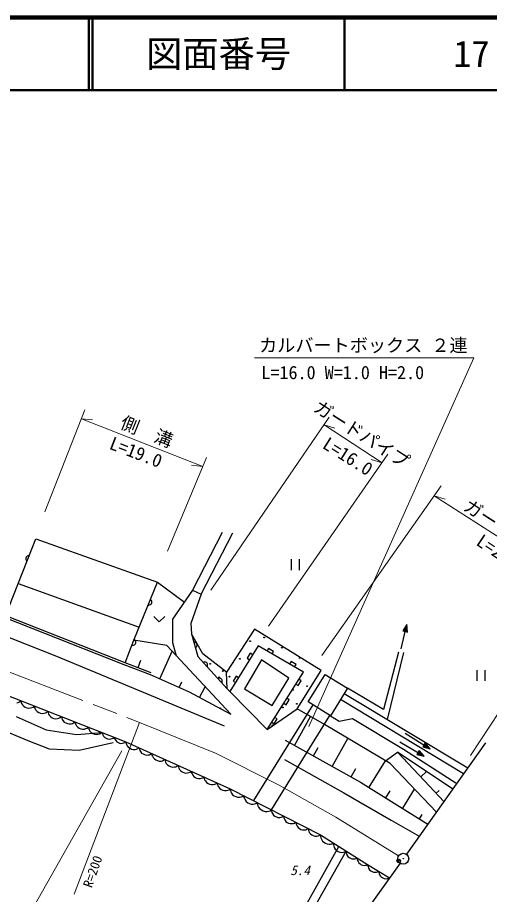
# Model space of a CAD drawing. Units: millimetres, scale not verified. Extents: x 40000 to 680000, y 20000 to 380000.
# Drawn here: x 498897 to 563975, y 259182 to 380000 of the extents above; entities that cross this region are included whole.
import ezdxf
from ezdxf.enums import TextEntityAlignment as Align

# ---------------------------------------------------------------- set-up
doc = ezdxf.new("R2010")
doc.units = ezdxf.units.MM
doc.header["$LTSCALE"] = 1000
doc.header["$PDMODE"] = 32
doc.header["$PDSIZE"] = 500
doc.linetypes.add('CHAIN', pattern=[18.5, 12, -1.5, 3.5, -1.5])
for name, color, linetype, lineweight in [('M-BGD', 7, 'Continuous', 25), ('M-BMK', 2, 'CHAIN', 13), ('M-BMK-OTRS', 5, 'Continuous', 25), ('M-BMK-SRVR', 3, 'Continuous', 25), ('M-STR-HTXT', 7, 'Continuous', 13), ('M-STR-STRC', 7, 'Continuous', 25), ('M-TTL', 2, 'Continuous', 140), ('M-TTL-LINE', 7, 'Continuous', 50)]:
    doc.layers.add(name, color=color, linetype=linetype, lineweight=lineweight)
doc.layers.add('M-OTRS', color=6, linetype='Continuous')
doc.layers.add('M-TTL-TXT', color=7, linetype='Continuous')
doc.styles.add('ＭＳ ゴシック', font='')
doc.styles.get('ＭＳ ゴシック').set_extended_font_data('MS Gothic')

msp = doc.modelspace()

# ---------------------------------------------------------------- linework, layer by layer
at = {"layer": 'M-BGD'}
for p, q in [((497130, 297334), (501444, 308166)), ((501444, 308166), (518177, 302204)), ((527112, 309071), (523047, 301095)), ((524198, 300558), (528569, 308994)), ((500143, 305719), (500077, 305642)), ((500217, 305776), (500143, 305719)), ((500321, 305821), (500217, 305776)), ((500413, 305836), (500321, 305821)), ((500514, 305830), (500413, 305836)), ((500030, 305523), (500024, 305422)), ((500024, 305422), (500039, 305330)), ((500077, 305642), (500030, 305523)), ((500039, 305330), (500084, 305226)), ((500084, 305226), (500140, 305152)), ((500140, 305152), (500218, 305087)), ((536617, 305377), (536617, 303877)), ((537757, 303877), (537757, 305377)), ((514957, 294228), (518177, 302204)), ((518177, 302204), (521924, 299472)), ((498998, 302023), (515682, 296024)), ((523047, 301095), (520287, 297107)), ((523047, 301095), (524198, 300558)), ((517297, 299736), (517220, 299801)), ((517354, 299662), (517297, 299736)), ((517399, 299558), (517354, 299662)), ((524198, 300558), (522817, 296494)), ((516924, 299058), (517025, 299052)), ((517025, 299052), (517117, 299067)), ((517117, 299067), (517221, 299112)), ((517221, 299112), (517295, 299168)), ((517295, 299168), (517361, 299246)), ((517361, 299246), (517408, 299365)), ((517414, 299466), (517399, 299558)), ((517408, 299365), (517414, 299466)), ((497130, 297334), (513576, 290854)), ((497240, 297613), (513685, 291134)), ((517695, 297475), (518445, 296755)), ((518445, 296755), (519195, 297475)), ((520287, 297107), (520287, 293886)), ((522817, 296494), (522894, 295113)), ((551794, 293010), (552591, 296385)), ((552591, 296385), (552050, 295485)), ((552564, 296268), (552117, 295510)), ((552536, 296151), (552185, 295535)), ((552508, 296034), (552252, 295561)), ((552525, 295496), (552508, 296034)), ((552574, 295443), (552536, 296151)), ((552623, 295391), (552564, 296268)), ((552673, 295338), (552591, 296385)), ((522894, 295113), (523738, 291969)), ((524428, 292352), (522894, 295113)), ((531560, 295727), (527725, 289822)), ((540763, 290052), (531560, 295727)), ((552050, 295485), (552673, 295338)), ((552117, 295510), (552623, 295391)), ((552185, 295535), (552574, 295443)), ((552252, 295561), (552525, 295496)), ((552481, 295918), (552320, 295586)), ((552320, 295586), (552476, 295549)), ((552444, 295762), (552388, 295611)), ((552388, 295611), (552427, 295602)), ((552427, 295602), (552444, 295762)), ((552476, 295549), (552481, 295918)), ((513756, 291106), (514957, 294228)), ((519481, 293461), (514957, 294228)), ((515087, 294187), (515009, 294252)), ((515010, 293563), (515085, 293620)), ((515085, 293620), (515150, 293697)), ((515143, 294113), (515087, 294187)), ((515188, 294009), (515143, 294113)), ((515150, 293697), (515197, 293816)), ((515203, 293917), (515188, 294009)), ((515197, 293816), (515203, 293917)), ((520287, 293886), (520773, 292080)), ((523313, 293921), (523212, 293927)), ((523403, 293896), (523313, 293921)), ((523501, 293839), (523403, 293896)), ((523568, 293774), (523501, 293839)), ((523624, 293690), (523568, 293774)), ((523657, 293566), (523624, 293690)), ((514713, 293509), (514814, 293503)), ((514814, 293503), (514906, 293518)), ((514906, 293518), (515010, 293563)), ((518523, 288879), (520208, 292684)), ((528300, 284029), (519481, 293461)), ((523419, 293155), (523504, 293210)), ((523504, 293210), (523569, 293278)), ((523569, 293278), (523625, 293376)), ((523625, 293376), (523651, 293465)), ((523651, 293465), (523657, 293566)), ((532097, 293426), (528183, 287134)), ((530990, 292404), (530567, 291725)), ((531330, 292193), (530990, 292404)), ((538309, 289822), (532097, 293426)), ((533504, 293072), (533304, 292726)), ((534196, 292670), (533504, 293072)), ((533996, 292324), (534196, 292670)), ((551425, 292581), (549340, 284667)), ((549916, 283277), (552162, 292520)), ((515522, 290430), (515921, 291473)), ((523738, 291969), (527802, 287521)), ((527725, 289822), (524428, 292352)), ((524576, 291193), (524484, 291152)), ((524668, 291212), (524576, 291193)), ((524781, 291207), (524668, 291212)), ((524870, 291180), (524781, 291207)), ((524959, 291131), (524870, 291180)), ((532557, 291509), (530179, 287521)), ((530567, 291725), (530907, 291513)), ((536315, 288978), (532557, 291509)), ((536610, 291269), (536410, 290923)), ((537302, 290868), (536610, 291269)), ((513576, 290854), (517180, 289474)), ((513685, 291134), (517288, 289754)), ((525045, 291036), (524959, 291131)), ((525024, 290562), (525073, 290650)), ((525086, 290944), (525045, 291036)), ((525073, 290650), (525100, 290739)), ((525105, 290852), (525086, 290944)), ((525100, 290739), (525105, 290852)), ((537102, 290522), (537302, 290868)), ((537465, 284760), (540763, 290052)), ((562230, 290099), (562230, 288599)), ((563370, 288599), (563370, 290099)), ((491807, 288801), (513852, 280224)), ((517180, 289474), (522549, 287096)), ((526609, 288969), (526516, 288928)), ((526700, 288988), (526609, 288969)), ((526813, 288983), (526700, 288988)), ((526902, 288956), (526813, 288983)), ((526991, 288907), (526902, 288956)), ((527077, 288812), (526991, 288907)), ((527118, 288720), (527077, 288812)), ((527802, 287521), (527725, 289822)), ((529033, 289258), (528611, 288579)), ((529373, 289047), (529033, 289258)), ((533324, 281923), (538309, 289822)), ((534014, 285220), (536315, 288978)), ((538030, 288630), (537691, 288843)), ((538971, 285710), (541314, 289489)), ((541314, 289489), (544382, 287587)), ((521207, 287691), (521561, 288490)), ((523987, 286329), (524772, 287802)), ((527056, 288338), (527105, 288426)), ((527105, 288426), (527132, 288515)), ((527137, 288628), (527118, 288720)), ((527132, 288515), (527137, 288628)), ((528611, 288579), (528950, 288368)), ((537264, 288167), (537603, 287953)), ((537603, 287953), (538030, 288630)), ((544382, 287587), (542039, 283808)), ((549340, 284667), (544382, 287587)), ((522549, 287096), (528300, 284029)), ((527802, 287521), (528183, 287134)), ((528183, 287134), (533324, 281923)), ((530179, 287521), (534014, 285220)), ((543941, 286875), (560983, 276613)), ((498796, 285586), (498999, 285642)), ((498999, 285642), (499162, 285714)), ((499162, 285714), (499355, 285864)), ((499355, 285864), (499395, 285634)), ((499395, 285634), (499463, 285479)), ((499463, 285479), (499569, 285309)), ((499569, 285309), (499749, 285110)), ((501035, 284996), (501219, 285139)), ((501219, 285139), (501259, 284909)), ((539607, 285315), (531458, 272109)), ((535603, 285534), (535941, 285320)), ((535941, 285320), (536368, 285997)), ((536368, 285997), (536030, 286210)), ((542039, 283808), (538971, 285710)), ((560392, 275782), (543437, 286063)), ((499749, 285110), (499958, 284986)), ((499958, 284986), (500182, 284899)), ((500182, 284899), (500420, 284849)), ((500420, 284849), (500687, 284874)), ((500687, 284874), (500880, 284928)), ((500880, 284928), (501035, 284996)), ((501259, 284909), (501327, 284754)), ((501327, 284754), (501433, 284584)), ((501433, 284584), (501613, 284385)), ((501613, 284385), (501822, 284261)), ((501822, 284261), (502045, 284174)), ((502045, 284174), (502284, 284124)), ((502284, 284124), (502551, 284149)), ((502551, 284149), (502743, 284203)), ((502743, 284203), (502899, 284271)), ((502899, 284271), (503083, 284414)), ((503083, 284414), (503122, 284184)), ((503122, 284184), (503191, 284028)), ((503191, 284028), (503296, 283859)), ((526863, 284796), (526941, 284943)), ((533324, 281923), (537465, 284760)), ((541241, 282581), (537465, 284760)), ((498706, 283691), (502828, 281869)), ((503296, 283859), (503477, 283660)), ((503477, 283660), (503686, 283535)), ((503686, 283535), (503909, 283448)), ((503909, 283448), (504148, 283399)), ((504148, 283399), (504415, 283424)), ((504415, 283424), (504607, 283477)), ((504607, 283477), (504763, 283546)), ((504763, 283546), (504947, 283689)), ((504947, 283689), (504986, 283459)), ((504986, 283459), (505055, 283303)), ((505055, 283303), (505160, 283133)), ((505160, 283133), (505340, 282935)), ((505340, 282935), (505550, 282810)), ((505550, 282810), (505773, 282723)), ((505773, 282723), (506011, 282673)), ((506279, 282698), (506471, 282752)), ((506471, 282752), (506627, 282820)), ((506627, 282820), (506811, 282963)), ((506811, 282963), (506850, 282733)), ((506850, 282733), (506919, 282578)), ((533903, 270862), (541982, 283843)), ((533941, 282901), (534279, 282687)), ((534279, 282687), (534706, 283364)), ((534706, 283364), (534368, 283577)), ((537085, 279712), (539285, 283691)), ((542039, 283808), (543266, 283071)), ((543266, 283071), (545106, 283440)), ((545106, 283440), (552100, 279206)), ((495311, 282495), (500296, 280386)), ((502828, 281869), (507046, 281198)), ((506011, 282673), (506279, 282698)), ((506919, 282578), (507024, 282408)), ((507024, 282408), (507204, 282209)), ((507204, 282209), (507413, 282085)), ((507413, 282085), (507637, 281998)), ((507637, 281998), (507875, 281948)), ((507875, 281948), (508142, 281973)), ((508142, 281973), (508335, 282027)), ((508335, 282027), (508490, 282095)), ((508490, 282095), (508675, 282238)), ((508675, 282238), (508714, 282008)), ((508714, 282008), (508782, 281853)), ((508782, 281853), (508888, 281683)), ((508888, 281683), (509068, 281484)), ((510354, 281370), (510539, 281513)), ((550260, 277243), (541241, 282581)), ((500296, 280386), (503268, 279236)), ((507046, 281198), (510576, 281498)), ((509068, 281484), (509277, 281360)), ((509277, 281360), (509501, 281273)), ((509501, 281273), (509739, 281223)), ((509739, 281223), (510006, 281248)), ((510006, 281248), (510199, 281302)), ((510199, 281302), (510354, 281370)), ((510576, 281498), (510611, 281291)), ((510611, 281291), (510673, 281152)), ((510673, 281152), (510768, 280999)), ((510768, 280999), (510930, 280820)), ((510930, 280820), (511118, 280708)), ((511118, 280708), (511320, 280630)), ((511320, 280630), (511534, 280585)), ((511534, 280585), (511774, 280607)), ((511774, 280607), (511948, 280655)), ((511948, 280655), (512088, 280717)), ((512088, 280717), (512254, 280846)), ((512254, 280846), (512287, 280650)), ((512287, 280650), (512345, 280518)), ((512345, 280518), (512435, 280374)), ((512435, 280374), (512588, 280205)), ((535781, 280433), (546211, 274666)), ((542299, 276829), (544425, 280673)), ((552346, 281415), (555781, 279268)), ((503268, 279236), (507390, 279044)), ((507390, 279044), (512087, 280099)), ((512588, 280205), (512766, 280099)), ((512766, 280099), (512956, 280025)), ((512956, 280025), (513158, 279983)), ((513158, 279983), (513385, 280004)), ((513385, 280004), (513549, 280050)), ((513549, 280050), (513681, 280108)), ((513681, 280108), (513838, 280229)), ((513852, 280224), (513879, 279992)), ((513852, 280224), (528231, 273753)), ((513879, 279992), (513939, 279833)), ((513939, 279833), (514036, 279658)), ((514036, 279658), (514205, 279450)), ((514205, 279450), (514408, 279316)), ((514408, 279316), (514627, 279217)), ((514627, 279217), (514862, 279155)), ((514862, 279155), (515130, 279166)), ((515130, 279166), (515325, 279210)), ((515325, 279210), (515484, 279270)), ((515484, 279270), (515675, 279403)), ((515675, 279403), (515701, 279183)), ((515701, 279183), (515759, 279032)), ((539692, 278271), (540341, 279444)), ((551610, 280188), (554984, 278225)), ((552100, 279206), (559462, 274473)), ((555103, 280069), (554764, 279526)), ((554764, 279526), (555781, 279268)), ((555105, 279997), (554830, 279556)), ((554830, 279556), (555680, 279331)), ((555107, 279925), (554895, 279586)), ((554895, 279586), (555578, 279395)), ((555109, 279853), (554961, 279615)), ((554961, 279615), (555476, 279458)), ((555112, 279781), (555027, 279645)), ((555027, 279645), (555374, 279522)), ((555114, 279709), (555092, 279675)), ((555092, 279675), (555239, 279607)), ((555781, 279268), (555103, 280069)), ((555680, 279331), (555105, 279997)), ((555578, 279395), (555107, 279925)), ((555476, 279458), (555109, 279853)), ((555374, 279522), (555112, 279781)), ((555239, 279607), (555114, 279709)), ((515759, 279032), (515850, 278866)), ((515850, 278866), (516012, 278668)), ((516012, 278668), (516204, 278540)), ((516204, 278540), (516412, 278447)), ((516412, 278447), (516635, 278388)), ((516635, 278388), (516890, 278398)), ((516890, 278398), (517075, 278440)), ((517075, 278440), (517226, 278497)), ((517226, 278497), (517408, 278623)), ((517408, 278623), (517435, 278392)), ((517435, 278392), (517496, 278233)), ((517496, 278233), (517592, 278058)), ((517592, 278058), (517762, 277850)), ((549644, 277607), (551303, 278777)), ((551303, 278777), (555720, 274114)), ((558909, 273696), (551303, 278777)), ((554280, 279004), (553959, 278451)), ((553959, 278451), (554984, 278225)), ((554285, 278932), (554023, 278483)), ((554023, 278483), (554880, 278285)), ((554289, 278860), (554088, 278515)), ((554088, 278515), (554776, 278345)), ((554294, 278788), (554153, 278546)), ((554153, 278546), (554673, 278406)), ((554298, 278716), (554218, 278578)), ((554218, 278578), (554569, 278466)), ((554984, 278225), (554280, 279004)), ((554302, 278644), (554282, 278610)), ((554282, 278610), (554431, 278547)), ((554880, 278285), (554285, 278932)), ((554776, 278345), (554289, 278860)), ((554673, 278406), (554294, 278788)), ((554569, 278466), (554298, 278716)), ((554431, 278547), (554302, 278644)), ((517762, 277850), (517964, 277715)), ((517964, 277715), (518183, 277617)), ((518183, 277617), (518419, 277555)), ((518419, 277555), (518687, 277566)), ((518687, 277566), (518882, 277609)), ((518882, 277609), (519040, 277669)), ((519040, 277669), (519232, 277803)), ((519232, 277803), (519259, 277571)), ((519259, 277571), (519320, 277412)), ((519320, 277412), (519416, 277237)), ((519416, 277237), (519586, 277029)), ((519586, 277029), (519788, 276894)), ((519788, 276894), (520007, 276796)), ((520007, 276796), (520242, 276734)), ((520242, 276734), (520510, 276745)), ((520510, 276745), (520706, 276789)), ((520706, 276789), (520864, 276849)), ((520864, 276849), (521056, 276982)), ((521056, 276982), (521083, 276750)), ((521083, 276750), (521143, 276592)), ((547370, 273943), (549652, 277603)), ((556651, 270522), (550260, 277243)), ((552369, 277647), (552447, 277720)), ((521143, 276592), (521240, 276417)), ((521240, 276417), (521410, 276209)), ((521410, 276209), (521612, 276074)), ((521612, 276074), (521831, 275975)), ((521831, 275975), (522066, 275913)), ((522066, 275913), (522334, 275924)), ((522334, 275924), (522529, 275968)), ((522529, 275968), (522688, 276028)), ((522688, 276028), (522880, 276161)), ((522880, 276161), (522906, 275941)), ((522906, 275941), (522963, 275790)), ((522963, 275790), (523055, 275624)), ((523055, 275624), (523216, 275427)), ((544907, 275387), (545533, 276520)), ((554502, 275387), (555279, 276121)), ((523216, 275427), (523408, 275298)), ((523408, 275298), (523616, 275205)), ((523616, 275205), (523840, 275146)), ((523840, 275146), (524094, 275156)), ((524094, 275156), (524280, 275198)), ((524280, 275198), (524430, 275255)), ((524430, 275255), (524612, 275381)), ((524612, 275381), (524640, 275150)), ((524640, 275150), (524700, 274991)), ((524700, 274991), (524797, 274816)), ((524797, 274816), (524966, 274608)), ((524966, 274608), (525169, 274473)), ((525169, 274473), (525387, 274375)), ((525387, 274375), (525623, 274313)), ((525623, 274313), (525891, 274324)), ((525891, 274324), (526086, 274367)), ((526086, 274367), (526245, 274428)), ((526245, 274428), (526436, 274561)), ((526436, 274561), (526464, 274329)), ((526464, 274329), (526524, 274170)), ((546211, 274666), (555486, 268883)), ((526524, 274170), (526620, 273995)), ((526620, 273995), (526790, 273787)), ((526790, 273787), (526992, 273652)), ((526992, 273652), (527211, 273554)), ((527211, 273554), (527447, 273492)), ((527447, 273492), (527715, 273503)), ((527715, 273503), (527910, 273547)), ((527910, 273547), (528068, 273607)), ((528068, 273607), (528260, 273740)), ((528231, 273753), (528248, 273509)), ((528231, 273753), (540693, 267402)), ((528248, 273509), (528303, 273339)), ((528303, 273339), (528395, 273151)), ((528395, 273151), (528563, 272924)), ((549689, 272498), (550293, 273466)), ((552008, 271052), (553647, 273681)), ((555720, 274114), (557701, 271998)), ((556635, 273128), (557023, 273494)), ((528563, 272924), (528768, 272772)), ((528768, 272772), (528993, 272658)), ((528993, 272658), (529236, 272581)), ((529236, 272581), (529518, 272579)), ((529518, 272579), (529725, 272615)), ((529725, 272615), (529894, 272670)), ((529894, 272670), (530102, 272800)), ((530102, 272800), (530119, 272555)), ((530119, 272555), (530174, 272386)), ((530174, 272386), (530266, 272197)), ((530266, 272197), (530434, 271971)), ((530434, 271971), (530639, 271819)), ((531765, 271716), (531973, 271846)), ((531973, 271846), (531991, 271590)), ((530639, 271819), (530864, 271704)), ((530864, 271704), (531107, 271627)), ((531107, 271627), (531389, 271625)), ((531389, 271625), (531596, 271661)), ((531596, 271661), (531765, 271716)), ((531991, 271590), (532048, 271413)), ((532048, 271413), (532145, 271215)), ((532145, 271215), (532321, 270978)), ((532321, 270978), (532536, 270819)), ((532536, 270819), (532771, 270699)), ((532771, 270699), (533026, 270618)), ((533321, 270616), (533538, 270653)), ((533538, 270653), (533716, 270711)), ((533716, 270711), (533933, 270847)), ((533903, 270862), (533919, 270641)), ((533919, 270641), (533968, 270488)), ((533026, 270618), (533321, 270616)), ((533968, 270488), (534052, 270317)), ((534052, 270317), (534203, 270112)), ((534203, 270112), (534389, 269975)), ((534389, 269975), (534592, 269871)), ((534592, 269871), (534813, 269802)), ((534813, 269802), (535068, 269800)), ((535068, 269800), (535255, 269832)), ((535255, 269832), (535408, 269882)), ((535408, 269882), (535596, 270000)), ((535596, 270000), (535611, 269779)), ((535611, 269779), (535661, 269625)), ((535661, 269625), (535745, 269455)), ((535745, 269455), (535896, 269250)), ((554326, 269606), (554706, 270215)), ((535896, 269250), (536082, 269112)), ((536082, 269112), (536285, 269009)), ((536285, 269009), (536506, 268939)), ((536506, 268939), (536761, 268937)), ((536761, 268937), (536948, 268970)), ((536948, 268970), (537101, 269019)), ((537101, 269019), (537289, 269137)), ((537289, 269137), (537304, 268916)), ((537304, 268916), (537354, 268763)), ((537354, 268763), (537438, 268592)), ((537438, 268592), (537589, 268387)), ((537589, 268387), (537775, 268250)), ((537775, 268250), (537978, 268146)), ((538794, 268157), (538982, 268274)), ((538982, 268274), (538997, 268053)), ((537978, 268146), (538199, 268076)), ((538199, 268076), (538453, 268074)), ((538453, 268074), (538641, 268107)), ((538641, 268107), (538794, 268157)), ((538997, 268053), (539047, 267900)), ((539047, 267900), (539131, 267729)), ((539131, 267729), (539282, 267524)), ((539282, 267524), (539468, 267387)), ((539468, 267387), (539671, 267283)), ((539671, 267283), (539891, 267214)), ((539891, 267214), (540146, 267212)), ((540146, 267212), (540333, 267244)), ((540333, 267244), (540487, 267294)), ((540487, 267294), (540675, 267412)), ((540693, 267402), (540687, 267157)), ((540687, 267157), (540725, 266984)), ((540693, 267402), (547154, 263298)), ((543182, 265821), (528320, 239265)), ((540725, 266984), (540800, 266787)), ((540800, 266787), (540945, 266546)), ((540945, 266546), (541135, 266375)), ((541135, 266375), (541348, 266240)), ((541348, 266240), (541583, 266140)), ((541583, 266140), (541863, 266112)), ((541863, 266112), (542073, 266128)), ((542073, 266128), (542247, 266167)), ((542247, 266167), (542466, 266276)), ((542466, 266276), (542459, 266031)), ((542459, 266031), (542498, 265858)), ((542498, 265858), (542572, 265661)), ((529278, 238786), (544221, 265161)), ((542572, 265661), (542717, 265420)), ((542717, 265420), (542908, 265249)), ((542908, 265249), (543120, 265114)), ((543120, 265114), (543356, 265014)), ((543356, 265014), (543636, 264986)), ((543636, 264986), (543845, 265002)), ((543845, 265002), (544019, 265041)), ((544019, 265041), (544238, 265150)), ((544221, 265161), (544219, 264951)), ((544219, 264951), (544254, 264802)), ((544254, 264802), (544320, 264635)), ((544320, 264635), (544448, 264430)), ((544448, 264430), (544613, 264286)), ((544613, 264286), (544797, 264173)), ((544797, 264173), (545000, 264090)), ((545000, 264090), (545240, 264069)), ((545240, 264069), (545420, 264086)), ((545420, 264086), (545568, 264121)), ((545568, 264121), (545754, 264218)), ((545754, 264218), (545752, 264020)), ((545752, 264020), (545786, 263879)), ((545786, 263879), (545848, 263721)), ((545848, 263721), (545968, 263527)), ((545968, 263527), (546124, 263391)), ((546124, 263391), (546298, 263285)), ((546298, 263285), (546490, 263207)), ((546490, 263207), (546717, 263187)), ((546717, 263187), (546886, 263202)), ((546886, 263202), (547026, 263236)), ((547026, 263236), (547202, 263327)), ((547154, 263298), (550203, 261481)), ((547202, 263327), (547200, 263117)), ((547200, 263117), (547235, 262968)), ((547235, 262968), (547302, 262801)), ((547302, 262801), (547429, 262596)), ((547429, 262596), (547594, 262452)), ((547594, 262452), (547778, 262339)), ((547778, 262339), (547981, 262256)), ((547981, 262256), (548221, 262235)), ((548221, 262235), (548401, 262252)), ((548401, 262252), (548549, 262287)), ((548549, 262287), (548735, 262384)), ((548735, 262384), (548733, 262186)), ((548733, 262186), (548767, 262045)), ((548767, 262045), (548829, 261887)), ((548829, 261887), (548949, 261693)), ((548949, 261693), (549105, 261557)), ((549105, 261557), (549279, 261451)), ((549279, 261451), (549471, 261373)), ((549471, 261373), (549698, 261353)), ((549698, 261353), (549867, 261368)), ((549867, 261368), (550007, 261402)), ((550007, 261402), (550183, 261493))]:
    msp.add_line(p, q, dxfattribs=at)
for centre in [(530969, 294080), (532902, 294594), (535349, 293174), (529550, 291634), (537795, 291755), (525470, 290969), (527202, 289970), (526703, 289104), (528130, 289187), (538822, 287889), (536889, 287375), (537402, 285442), (535469, 284929), (534050, 282482)]:
    msp.add_circle(centre, 50, dxfattribs=at)
at = {"layer": 'M-BMK'}
for p, q in [((462234, 303608), (515718, 282887)), ((515718, 282887), (526209, 278645)), ((526209, 278645), (534874, 274273)), ((534874, 274273), (542773, 269825)), ((542773, 269825), (551451, 264501))]:
    msp.add_line(p, q, dxfattribs=at)
at = {"layer": 'M-BMK-OTRS'}
for p, q in [((563435, 280060), (552525, 264720)), ((551653, 263499), (527041, 229234))]:
    msp.add_line(p, q, dxfattribs=at)
at = {"layer": 'M-BMK-SRVR'}
for radius in [750, 30]:
    msp.add_circle((552090, 264109), radius, dxfattribs=at)
at = {"layer": 'M-OTRS'}
msp.add_point((551468, 263795), dxfattribs=at)
at = {"layer": 'M-STR-HTXT'}
for p, q in [((531591, 333132), (561796, 333132)), ((539044, 282323), (561796, 333132)), ((508191, 325968), (502649, 311888)), ((507702, 324727), (509252, 324570)), ((507702, 324727), (524452, 318148)), ((525566, 301104), (541892, 324920)), ((541184, 323887), (542669, 323417)), ((541184, 323887), (549168, 318660)), ((519574, 306496), (524966, 319378)), ((533504, 296161), (549980, 319827)), ((549168, 318660), (547683, 319130)), ((524452, 318148), (522902, 318306)), ((540844, 292117), (557320, 315483)), ((556359, 314120), (557847, 313661)), ((556359, 314120), (576416, 301198)), ((561364, 278337), (577089, 302219)), ((515718, 282887), (506719, 259221)), ((513301, 278975), (496765, 249857)), ((543182, 265821), (528320, 239265)), ((529278, 238786), (544221, 265161))]:
    msp.add_line(p, q, dxfattribs=at)
at = {"layer": 'M-STR-STRC'}
for p, q in [((479705, 301707), (504270, 292001)), ((504270, 292001), (527396, 282415)), ((535701, 277796), (543907, 273195)), ((543907, 273195), (550426, 269437)), ((550426, 269437), (554296, 267210))]:
    msp.add_line(p, q, dxfattribs=at)
at = {"layer": 'M-TTL'}
msp.add_line((680000, 380000), (40000, 380000), dxfattribs=at)
at = {"layer": 'M-TTL-LINE'}
for p, q in [((508747, 380000), (508747, 370000)), ((509247, 380000), (509247, 370000)), ((543997, 380000), (543997, 370000)), ((40000, 370000), (680000, 370000))]:
    msp.add_line(p, q, dxfattribs=at)

# ---------------------------------------------------------------- texts
at = {"layer": 'M-BGD', "style": 'ＭＳ ゴシック', "oblique": 15}
msp.add_text('5.4', height=1320, dxfattribs=at).set_placement((537857, 262510), align=Align.MIDDLE_CENTER)
at = {"layer": 'M-STR-HTXT', "style": 'ＭＳ ゴシック'}
for s, p in [('カルバートボックス ２連', (546584, 334849)), ('L=16.0 W=1.0 H=2.0', (543742, 331095))]:
    msp.add_text(s, height=1833, dxfattribs=at).set_placement(p, align=Align.MIDDLE_CENTER)
for s, height, rotation, p in [('ガードパイプ', 1833, 327.5, (546364, 322625)), ('側\u3000溝', 1833, 338.2, (516737, 322952)), ('L=19.0', 1833, 338.9, (515238, 320122)), ('L=16.0', 1833, 327.7, (544455, 319548)), ('ガードパイプ', 1833, 327.3, (567024, 308968)), ('L=24.0', 1833, 326.3, (565626, 306105)), ('R=200', 1320, 70.5, (509257, 262342))]:
    msp.add_text(s, height=height, rotation=rotation, dxfattribs=at).set_placement(p, align=Align.MIDDLE_CENTER)
at = {"layer": 'M-TTL-TXT', "style": 'ＭＳ ゴシック'}
for s, p in [('図面番号', (526622, 375000)), ('17', (561497, 375000))]:
    msp.add_text(s, height=3666, dxfattribs=at).set_placement(p, align=Align.MIDDLE_CENTER)

doc.saveas('drawing.dxf')
